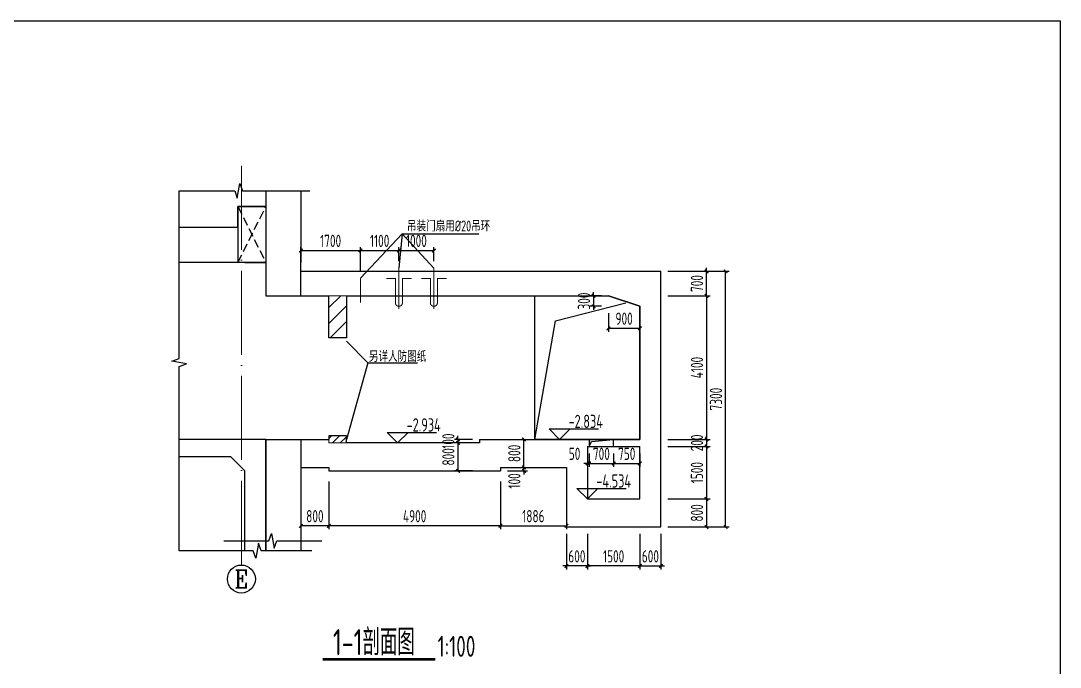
# Model space of a CAD drawing. Header units: millimetres. Extents: x -897614 to 191467, y -439928 to 101803.
# Drawn here: x -5420 to 24280, y -152314 to -133857 of the extents above; entities that cross this region are included whole.
import ezdxf
from ezdxf.enums import TextEntityAlignment as Align

# ---------------------------------------------------------------- set-up
doc = ezdxf.new("R2010")
doc.units = ezdxf.units.MM
doc.header["$LTSCALE"] = 1000
doc.linetypes.add('ACAD_ISO04W100', pattern=[30, 24, -3, 0, -3])
doc.linetypes.add('DASH', pattern=[0.35, 0.25, -0.1])
for name, color, linetype in [('0-w', 7, 'Continuous'), ('0人防', 40, 'Continuous'), ('AXIS', 3, 'Continuous'), ('DIM_ELEV', 3, 'Continuous'), ('DIM_LEAD', 3, 'Continuous'), ('DIM_SYMB', 3, 'Continuous'), ('KD', 7, 'Continuous'), ('PUB_TEXT', 7, 'Continuous')]:
    doc.layers.add(name, color=color, linetype=linetype)
for name, color, linetype, lineweight in [('AXIS_TEXT', 7, 'Continuous', 18), ('DOTE', 8, 'ACAD_ISO04W100', 9), ('PUB_HATCH', 8, 'Continuous', 18), ('WALL', 6, 'Continuous', 30)]:
    doc.layers.add(name, color=color, linetype=linetype, lineweight=lineweight)
doc.layers.add('DY', color=1, linetype='Continuous', plot=False)
doc.styles.add('_TCH_AXIS', font='COMPLEX', dxfattribs={"bigfont": 'GBCBIG'})
doc.styles.add('TSSD', font='tssdeng.shx', dxfattribs={"width": 0.7, "bigfont": 'tssdchn.shx'})
doc.dimstyles.new('TSD', dxfattribs={"dimtxt": 350, "dimasz": 100, "dimexe": 100, "dimexo": 200, "dimgap": 100, "dimtad": 1, "dimdec": 0, "dimzin": 0, "dimdsep": 46, "dimtxsty": 'TSSD', "dimblk": 'ARCHTICK', "dimcen": 0.09, "dimclrt": 7, "dimazin": 2, "dimtfac": 1, "dimtdec": 0, "dimtix": 1, "dimtmove": 2, "dimatfit": 3, "dimfxl": 0, "dimtolj": 1, "dimtzin": 0, "dimarcsym": 0})

# ---------------------------------------------------------------- blocks, each defined once
blk = doc.blocks.new('_ArchTick')
at = {"color": 0, "linetype": 'ByBlock', "const_width": 0.4}
blk.add_lwpolyline([(-0.5, -0.5), (0.5, 0.5)], dxfattribs=at)
blk = doc.blocks.new('*D679')
at = {"layer": 'Defpoints', "color": 0, "transparency": 16777216}
for p in [(12869, -141009), (14175, -141009), (12869, -141709)]:
    blk.add_point(p, dxfattribs=at)
at = {"layer": 'DIM_LEAD', "color": 0, "lineweight": -2, "transparency": 16777216}
for p, q in [((13069, -141009), (14275, -141009)), ((14175, -141009), (14175, -140909)), ((14175, -141709), (14175, -141009)), ((13069, -141709), (14275, -141709)), ((14175, -141709), (14175, -141809))]:
    blk.add_line(p, q, dxfattribs=at)
at = {"layer": 'DIM_LEAD', "color": 0, "lineweight": -2, "transparency": 16777216, "xscale": 100, "yscale": 100, "zscale": 100}
for p, rotation in [((14175, -141009), 270), ((14175, -141709), 90)]:
    blk.add_blockref('_ArchTick', p, dxfattribs=dict(at, rotation=rotation))
at = {"layer": 'DIM_LEAD', "color": 7, "transparency": 16777216, "insert": (13900, -141359), "char_height": 350, "attachment_point": 5, "rotation": 90, "style": 'TSSD'}
blk.add_mtext('\\A1;700', dxfattribs=at)
blk = doc.blocks.new('*D680')
at = {"layer": 'Defpoints', "color": 0, "transparency": 16777216}
for p in [(12869, -141709), (12869, -145809), (14175, -145809)]:
    blk.add_point(p, dxfattribs=at)
at = {"layer": 'DIM_LEAD', "color": 0, "lineweight": -2, "transparency": 16777216}
for p, q in [((13069, -141709), (14275, -141709)), ((14175, -141709), (14175, -145809)), ((13069, -145809), (14275, -145809))]:
    blk.add_line(p, q, dxfattribs=at)
at = {"layer": 'DIM_LEAD', "color": 0, "lineweight": -2, "transparency": 16777216, "xscale": 100, "yscale": 100, "zscale": 100}
for p, rotation in [((14175, -141709), 90), ((14175, -145809), 270)]:
    blk.add_blockref('_ArchTick', p, dxfattribs=dict(at, rotation=rotation))
at = {"layer": 'DIM_LEAD', "color": 7, "transparency": 16777216, "insert": (13900, -143759), "char_height": 350, "attachment_point": 5, "rotation": 90, "style": 'TSSD'}
blk.add_mtext('\\A1;4100', dxfattribs=at)
blk = doc.blocks.new('*D681')
at = {"layer": 'Defpoints', "color": 0, "transparency": 16777216}
for p in [(12869, -141009), (14719, -141009), (12869, -148309)]:
    blk.add_point(p, dxfattribs=at)
at = {"layer": 'DIM_LEAD', "color": 0, "lineweight": -2, "transparency": 16777216}
for p, q in [((13069, -141009), (14819, -141009)), ((14719, -148309), (14719, -141009)), ((13069, -148309), (14819, -148309))]:
    blk.add_line(p, q, dxfattribs=at)
at = {"layer": 'DIM_LEAD', "color": 0, "lineweight": -2, "transparency": 16777216, "xscale": 100, "yscale": 100, "zscale": 100}
for p, rotation in [((14719, -141009), 90), ((14719, -148309), 270)]:
    blk.add_blockref('_ArchTick', p, dxfattribs=dict(at, rotation=rotation))
at = {"layer": 'DIM_LEAD', "color": 7, "transparency": 16777216, "insert": (14444, -144659), "char_height": 350, "attachment_point": 5, "rotation": 90, "style": 'TSSD'}
blk.add_mtext('\\A1;7300', dxfattribs=at)
blk = doc.blocks.new('*D682')
at = {"layer": 'Defpoints', "color": 0, "transparency": 16777216}
for p in [(3383, -146809), (8283, -146809), (3383, -148277)]:
    blk.add_point(p, dxfattribs=at)
at = {"layer": 'DIM_LEAD', "color": 0, "lineweight": -2, "transparency": 16777216}
for p, q in [((3383, -147009), (3383, -148377)), ((8283, -147009), (8283, -148377)), ((8283, -148277), (3383, -148277))]:
    blk.add_line(p, q, dxfattribs=at)
at = {"layer": 'DIM_LEAD', "color": 0, "lineweight": -2, "transparency": 16777216, "xscale": 100, "yscale": 100, "zscale": 100, "rotation": 180}
blk.add_blockref('_ArchTick', (3383, -148277), dxfattribs=at)
at = {"layer": 'DIM_LEAD', "color": 0, "lineweight": -2, "transparency": 16777216, "xscale": 100, "yscale": 100, "zscale": 100}
blk.add_blockref('_ArchTick', (8283, -148277), dxfattribs=at)
at = {"layer": 'DIM_LEAD', "color": 7, "transparency": 16777216, "insert": (5833, -148002), "char_height": 350, "attachment_point": 5, "style": 'TSSD'}
blk.add_mtext('\\A1;4900', dxfattribs=at)
blk = doc.blocks.new('*D683')
at = {"layer": 'Defpoints', "color": 0, "transparency": 16777216}
for p in [(2583, -146709), (3383, -146809), (2583, -148277)]:
    blk.add_point(p, dxfattribs=at)
at = {"layer": 'DIM_LEAD', "color": 0, "lineweight": -2, "transparency": 16777216}
for p, q in [((2583, -146909), (2583, -148377)), ((3383, -147009), (3383, -148377)), ((3383, -148277), (2583, -148277))]:
    blk.add_line(p, q, dxfattribs=at)
at = {"layer": 'DIM_LEAD', "color": 0, "lineweight": -2, "transparency": 16777216, "xscale": 100, "yscale": 100, "zscale": 100, "rotation": 180}
blk.add_blockref('_ArchTick', (2583, -148277), dxfattribs=at)
at = {"layer": 'DIM_LEAD', "color": 0, "lineweight": -2, "transparency": 16777216, "xscale": 100, "yscale": 100, "zscale": 100}
blk.add_blockref('_ArchTick', (3383, -148277), dxfattribs=at)
at = {"layer": 'DIM_LEAD', "color": 7, "transparency": 16777216, "insert": (2983, -148002), "char_height": 350, "attachment_point": 5, "style": 'TSSD'}
blk.add_mtext('\\A1;800', dxfattribs=at)
blk = doc.blocks.new('*D684')
at = {"layer": 'Defpoints', "color": 0, "transparency": 16777216}
for p in [(11369, -142009), (12269, -142009), (12269, -142638)]:
    blk.add_point(p, dxfattribs=at)
at = {"layer": 'DIM_LEAD', "color": 0, "lineweight": -2, "transparency": 16777216}
for p, q in [((11369, -142209), (11369, -142738)), ((12269, -142209), (12269, -142738)), ((11369, -142638), (12269, -142638))]:
    blk.add_line(p, q, dxfattribs=at)
at = {"layer": 'DIM_LEAD', "color": 0, "lineweight": -2, "transparency": 16777216, "xscale": 100, "yscale": 100, "zscale": 100, "rotation": 180}
blk.add_blockref('_ArchTick', (11369, -142638), dxfattribs=at)
at = {"layer": 'DIM_LEAD', "color": 0, "lineweight": -2, "transparency": 16777216, "xscale": 100, "yscale": 100, "zscale": 100}
blk.add_blockref('_ArchTick', (12269, -142638), dxfattribs=at)
at = {"layer": 'DIM_LEAD', "color": 7, "transparency": 16777216, "insert": (11819, -142363), "char_height": 350, "attachment_point": 5, "style": 'TSSD'}
blk.add_mtext('\\A1;900', dxfattribs=at)
blk = doc.blocks.new('*D685')
at = {"layer": 'Defpoints', "color": 0, "transparency": 16777216}
for p in [(11369, -141709), (10947, -142009), (11369, -142009)]:
    blk.add_point(p, dxfattribs=at)
at = {"layer": 'DIM_LEAD', "color": 0, "lineweight": -2, "transparency": 16777216}
for p, q in [((10947, -141709), (10947, -141609)), ((11169, -141709), (10847, -141709)), ((10947, -141709), (10947, -142009)), ((11169, -142009), (10847, -142009)), ((10947, -142009), (10947, -142109))]:
    blk.add_line(p, q, dxfattribs=at)
at = {"layer": 'DIM_LEAD', "color": 0, "lineweight": -2, "transparency": 16777216, "xscale": 100, "yscale": 100, "zscale": 100}
for p, rotation in [((10947, -141709), 270), ((10947, -142009), 90)]:
    blk.add_blockref('_ArchTick', p, dxfattribs=dict(at, rotation=rotation))
at = {"layer": 'DIM_LEAD', "color": 7, "transparency": 16777216, "insert": (10672, -141859), "char_height": 350, "attachment_point": 5, "rotation": 90, "style": 'TSSD'}
blk.add_mtext('\\A1;300', dxfattribs=at)
blk = doc.blocks.new('*D686')
at = {"layer": 'Defpoints', "color": 0, "transparency": 16777216}
for p in [(8283, -146609), (8283, -146709), (8957, -146609)]:
    blk.add_point(p, dxfattribs=at)
at = {"layer": 'DIM_LEAD', "color": 0, "lineweight": -2, "transparency": 16777216}
for p, q in [((8483, -146609), (9057, -146609)), ((8483, -146709), (9057, -146709)), ((8957, -146609), (8957, -146509)), ((8957, -146709), (8957, -146609)), ((8957, -146709), (8957, -146809))]:
    blk.add_line(p, q, dxfattribs=at)
at = {"layer": 'DIM_LEAD', "color": 0, "lineweight": -2, "transparency": 16777216, "xscale": 100, "yscale": 100, "zscale": 100}
for p, rotation in [((8957, -146609), 270), ((8957, -146709), 90)]:
    blk.add_blockref('_ArchTick', p, dxfattribs=dict(at, rotation=rotation))
at = {"layer": 'DIM_LEAD', "color": 7, "transparency": 16777216, "insert": (8682, -146995), "char_height": 350, "attachment_point": 5, "rotation": 90, "style": 'TSSD'}
blk.add_mtext('\\A1;100', dxfattribs=at)
blk = doc.blocks.new('*D687')
at = {"layer": 'Defpoints', "color": 0, "transparency": 16777216}
for p in [(8283, -145809), (8957, -145809), (8283, -146609)]:
    blk.add_point(p, dxfattribs=at)
at = {"layer": 'DIM_LEAD', "color": 0, "lineweight": -2, "transparency": 16777216}
for p, q in [((8483, -145809), (9057, -145809)), ((8957, -146609), (8957, -145809)), ((8483, -146609), (9057, -146609))]:
    blk.add_line(p, q, dxfattribs=at)
at = {"layer": 'DIM_LEAD', "color": 0, "lineweight": -2, "transparency": 16777216, "xscale": 100, "yscale": 100, "zscale": 100}
for p, rotation in [((8957, -145809), 90), ((8957, -146609), 270)]:
    blk.add_blockref('_ArchTick', p, dxfattribs=dict(at, rotation=rotation))
at = {"layer": 'DIM_LEAD', "color": 7, "transparency": 16777216, "insert": (8682, -146209), "char_height": 350, "attachment_point": 5, "rotation": 90, "style": 'TSSD'}
blk.add_mtext('\\A1;800', dxfattribs=at)
blk = doc.blocks.new('*D688')
at = {"layer": 'Defpoints', "color": 0, "transparency": 16777216}
for p in [(7683, -145809), (7072, -145909), (7683, -145909)]:
    blk.add_point(p, dxfattribs=at)
at = {"layer": 'DIM_LEAD', "color": 0, "lineweight": -2, "transparency": 16777216}
for p, q in [((7483, -145809), (6972, -145809)), ((7072, -145809), (7072, -145709)), ((7072, -145809), (7072, -145909)), ((7483, -145909), (6972, -145909)), ((7072, -145909), (7072, -146009))]:
    blk.add_line(p, q, dxfattribs=at)
at = {"layer": 'DIM_LEAD', "color": 0, "lineweight": -2, "transparency": 16777216, "xscale": 100, "yscale": 100, "zscale": 100}
for p, rotation in [((7072, -145809), 270), ((7072, -145909), 90)]:
    blk.add_blockref('_ArchTick', p, dxfattribs=dict(at, rotation=rotation))
at = {"layer": 'DIM_LEAD', "color": 7, "transparency": 16777216, "insert": (6797, -145859), "char_height": 350, "attachment_point": 5, "rotation": 90, "style": 'TSSD'}
blk.add_mtext('\\A1;100', dxfattribs=at)
blk = doc.blocks.new('*D689')
at = {"layer": 'Defpoints', "color": 0, "transparency": 16777216}
for p in [(7683, -145909), (7072, -146709), (7683, -146709)]:
    blk.add_point(p, dxfattribs=at)
at = {"layer": 'DIM_LEAD', "color": 0, "lineweight": -2, "transparency": 16777216}
for p, q in [((7483, -145909), (6972, -145909)), ((7072, -145909), (7072, -146709)), ((7483, -146709), (6972, -146709))]:
    blk.add_line(p, q, dxfattribs=at)
at = {"layer": 'DIM_LEAD', "color": 0, "lineweight": -2, "transparency": 16777216, "xscale": 100, "yscale": 100, "zscale": 100}
for p, rotation in [((7072, -145909), 90), ((7072, -146709), 270)]:
    blk.add_blockref('_ArchTick', p, dxfattribs=dict(at, rotation=rotation))
at = {"layer": 'DIM_LEAD', "color": 7, "transparency": 16777216, "insert": (6797, -146309), "char_height": 350, "attachment_point": 5, "rotation": 90, "style": 'TSSD'}
blk.add_mtext('\\A1;800', dxfattribs=at)
blk = doc.blocks.new('*D690')
at = {"layer": 'Defpoints', "color": 0, "transparency": 16777216}
for p in [(4283, -140416), (2583, -141209), (4283, -141209)]:
    blk.add_point(p, dxfattribs=at)
at = {"layer": 'DIM_LEAD', "color": 0, "lineweight": -2, "transparency": 16777216}
for p, q in [((2583, -141009), (2583, -140316)), ((2583, -140416), (4283, -140416)), ((4283, -141009), (4283, -140316))]:
    blk.add_line(p, q, dxfattribs=at)
at = {"layer": 'DIM_LEAD', "color": 0, "lineweight": -2, "transparency": 16777216, "xscale": 100, "yscale": 100, "zscale": 100, "rotation": 180}
blk.add_blockref('_ArchTick', (2583, -140416), dxfattribs=at)
at = {"layer": 'DIM_LEAD', "color": 0, "lineweight": -2, "transparency": 16777216, "xscale": 100, "yscale": 100, "zscale": 100}
blk.add_blockref('_ArchTick', (4283, -140416), dxfattribs=at)
at = {"layer": 'DIM_LEAD', "color": 7, "transparency": 16777216, "insert": (3433, -140141), "char_height": 350, "attachment_point": 5, "style": 'TSSD'}
blk.add_mtext('\\A1;1700', dxfattribs=at)
blk = doc.blocks.new('*D691')
at = {"layer": 'Defpoints', "color": 0, "transparency": 16777216}
for p in [(5383, -140416), (5383, -140919, 0), (4283, -141209)]:
    blk.add_point(p, dxfattribs=at)
at = {"layer": 'DIM_LEAD', "color": 0, "lineweight": -2, "transparency": 16777216}
for p, q in [((4283, -141009), (4283, -140316)), ((4283, -140416), (5383, -140416)), ((5383, -140719), (5383, -140316))]:
    blk.add_line(p, q, dxfattribs=at)
at = {"layer": 'DIM_LEAD', "color": 0, "lineweight": -2, "transparency": 16777216, "xscale": 100, "yscale": 100, "zscale": 100, "rotation": 180}
blk.add_blockref('_ArchTick', (4283, -140416), dxfattribs=at)
at = {"layer": 'DIM_LEAD', "color": 0, "lineweight": -2, "transparency": 16777216, "xscale": 100, "yscale": 100, "zscale": 100}
blk.add_blockref('_ArchTick', (5383, -140416), dxfattribs=at)
at = {"layer": 'DIM_LEAD', "color": 7, "transparency": 16777216, "insert": (4833, -140141), "char_height": 350, "attachment_point": 5, "style": 'TSSD'}
blk.add_mtext('\\A1;1100', dxfattribs=at)
blk = doc.blocks.new('*D692')
at = {"layer": 'Defpoints', "color": 0, "transparency": 16777216}
for p in [(6383, -140416), (5383, -140919, 0), (6383, -140919)]:
    blk.add_point(p, dxfattribs=at)
at = {"layer": 'DIM_LEAD', "color": 0, "lineweight": -2, "transparency": 16777216}
for p, q in [((5383, -140719), (5383, -140316)), ((5383, -140416), (6383, -140416)), ((6383, -140719), (6383, -140316))]:
    blk.add_line(p, q, dxfattribs=at)
at = {"layer": 'DIM_LEAD', "color": 0, "lineweight": -2, "transparency": 16777216, "xscale": 100, "yscale": 100, "zscale": 100, "rotation": 180}
blk.add_blockref('_ArchTick', (5383, -140416), dxfattribs=at)
at = {"layer": 'DIM_LEAD', "color": 0, "lineweight": -2, "transparency": 16777216, "xscale": 100, "yscale": 100, "zscale": 100}
blk.add_blockref('_ArchTick', (6383, -140416), dxfattribs=at)
at = {"layer": 'DIM_LEAD', "color": 7, "transparency": 16777216, "insert": (5883, -140141), "char_height": 350, "attachment_point": 5, "style": 'TSSD'}
blk.add_mtext('\\A1;1000', dxfattribs=at)
blk = doc.blocks.new('*D952')
at = {"layer": 'Defpoints', "color": 0, "transparency": 16777216}
for p in [(12269, -148309), (12869, -148309), (12869, -149424)]:
    blk.add_point(p, dxfattribs=at)
at = {"layer": 'DIM_LEAD', "color": 0, "lineweight": -2, "transparency": 16777216}
for p, q in [((12269, -148509), (12269, -149524)), ((12869, -148509), (12869, -149524)), ((12269, -149424), (12169, -149424)), ((12269, -149424), (12869, -149424)), ((12869, -149424), (12969, -149424))]:
    blk.add_line(p, q, dxfattribs=at)
at = {"layer": 'DIM_LEAD', "color": 0, "lineweight": -2, "transparency": 16777216, "xscale": 100, "yscale": 100, "zscale": 100}
blk.add_blockref('_ArchTick', (12269, -149424), dxfattribs=at)
at = {"layer": 'DIM_LEAD', "color": 0, "lineweight": -2, "transparency": 16777216, "xscale": 100, "yscale": 100, "zscale": 100, "rotation": 180}
blk.add_blockref('_ArchTick', (12869, -149424), dxfattribs=at)
at = {"layer": 'DIM_LEAD', "color": 7, "transparency": 16777216, "insert": (12569, -149149), "char_height": 350, "attachment_point": 5, "style": 'TSSD'}
blk.add_mtext('\\A1;600', dxfattribs=at)
blk = doc.blocks.new('*D953')
at = {"layer": 'Defpoints', "color": 0, "transparency": 16777216}
for p in [(12869, -145809), (12869, -146009), (14175, -146009)]:
    blk.add_point(p, dxfattribs=at)
at = {"layer": 'DIM_LEAD', "color": 0, "lineweight": -2, "transparency": 16777216}
for p, q in [((13069, -145809), (14275, -145809)), ((14175, -145809), (14175, -145709)), ((14175, -145809), (14175, -146009)), ((13069, -146009), (14275, -146009)), ((14175, -146009), (14175, -146109))]:
    blk.add_line(p, q, dxfattribs=at)
at = {"layer": 'DIM_LEAD', "color": 0, "lineweight": -2, "transparency": 16777216, "xscale": 100, "yscale": 100, "zscale": 100}
for p, rotation in [((14175, -145809), 270), ((14175, -146009), 90)]:
    blk.add_blockref('_ArchTick', p, dxfattribs=dict(at, rotation=rotation))
at = {"layer": 'DIM_LEAD', "color": 7, "transparency": 16777216, "insert": (13900, -145909), "char_height": 350, "attachment_point": 5, "rotation": 90, "style": 'TSSD'}
blk.add_mtext('\\A1;200', dxfattribs=at)
blk = doc.blocks.new('*D954')
at = {"layer": 'Defpoints', "color": 0, "transparency": 16777216}
for p in [(12869, -146009), (12869, -147509), (14175, -147509)]:
    blk.add_point(p, dxfattribs=at)
at = {"layer": 'DIM_LEAD', "color": 0, "lineweight": -2, "transparency": 16777216}
for p, q in [((13069, -146009), (14275, -146009)), ((14175, -146009), (14175, -147509)), ((13069, -147509), (14275, -147509))]:
    blk.add_line(p, q, dxfattribs=at)
at = {"layer": 'DIM_LEAD', "color": 0, "lineweight": -2, "transparency": 16777216, "xscale": 100, "yscale": 100, "zscale": 100}
for p, rotation in [((14175, -146009), 90), ((14175, -147509), 270)]:
    blk.add_blockref('_ArchTick', p, dxfattribs=dict(at, rotation=rotation))
at = {"layer": 'DIM_LEAD', "color": 7, "transparency": 16777216, "insert": (13900, -146759), "char_height": 350, "attachment_point": 5, "rotation": 90, "style": 'TSSD'}
blk.add_mtext('\\A1;1500', dxfattribs=at)
blk = doc.blocks.new('*D955')
at = {"layer": 'Defpoints', "color": 0, "transparency": 16777216}
for p in [(12869, -147509), (12869, -148309), (14175, -148309)]:
    blk.add_point(p, dxfattribs=at)
at = {"layer": 'DIM_LEAD', "color": 0, "lineweight": -2, "transparency": 16777216}
for p, q in [((13069, -147509), (14275, -147509)), ((14175, -147509), (14175, -148309)), ((13069, -148309), (14275, -148309))]:
    blk.add_line(p, q, dxfattribs=at)
at = {"layer": 'DIM_LEAD', "color": 0, "lineweight": -2, "transparency": 16777216, "xscale": 100, "yscale": 100, "zscale": 100}
for p, rotation in [((14175, -147509), 90), ((14175, -148309), 270)]:
    blk.add_blockref('_ArchTick', p, dxfattribs=dict(at, rotation=rotation))
at = {"layer": 'DIM_LEAD', "color": 7, "transparency": 16777216, "insert": (13900, -147909), "char_height": 350, "attachment_point": 5, "rotation": 90, "style": 'TSSD'}
blk.add_mtext('\\A1;800', dxfattribs=at)
blk = doc.blocks.new('*D956')
at = {"layer": 'Defpoints', "color": 0, "transparency": 16777216}
for p in [(10169, -146609), (8283, -146809), (10169, -148277)]:
    blk.add_point(p, dxfattribs=at)
at = {"layer": 'DIM_LEAD', "color": 0, "lineweight": -2, "transparency": 16777216}
for p, q in [((8283, -147009), (8283, -148377)), ((10169, -146809), (10169, -148377)), ((8283, -148277), (10169, -148277))]:
    blk.add_line(p, q, dxfattribs=at)
at = {"layer": 'DIM_LEAD', "color": 0, "lineweight": -2, "transparency": 16777216, "xscale": 100, "yscale": 100, "zscale": 100, "rotation": 180}
blk.add_blockref('_ArchTick', (8283, -148277), dxfattribs=at)
at = {"layer": 'DIM_LEAD', "color": 0, "lineweight": -2, "transparency": 16777216, "xscale": 100, "yscale": 100, "zscale": 100}
blk.add_blockref('_ArchTick', (10169, -148277), dxfattribs=at)
at = {"layer": 'DIM_LEAD', "color": 7, "transparency": 16777216, "insert": (9226, -148002), "char_height": 350, "attachment_point": 5, "style": 'TSSD'}
blk.add_mtext('\\A1;1886', dxfattribs=at)
blk = doc.blocks.new('*D961')
at = {"layer": 'Defpoints', "color": 0, "transparency": 16777216}
for p in [(10769, -146009), (10819, -146009), (10819, -146496)]:
    blk.add_point(p, dxfattribs=at)
at = {"layer": 'DIM_LEAD', "color": 0, "lineweight": -2, "transparency": 16777216}
for p, q in [((10769, -146209), (10769, -146596)), ((10819, -146209), (10819, -146596)), ((10769, -146496), (10669, -146496)), ((10769, -146496), (10819, -146496)), ((10819, -146496), (10919, -146496))]:
    blk.add_line(p, q, dxfattribs=at)
at = {"layer": 'DIM_LEAD', "color": 0, "lineweight": -2, "transparency": 16777216, "xscale": 100, "yscale": 100, "zscale": 100}
blk.add_blockref('_ArchTick', (10769, -146496), dxfattribs=at)
at = {"layer": 'DIM_LEAD', "color": 0, "lineweight": -2, "transparency": 16777216, "xscale": 100, "yscale": 100, "zscale": 100, "rotation": 180}
blk.add_blockref('_ArchTick', (10819, -146496), dxfattribs=at)
at = {"layer": 'DIM_LEAD', "color": 7, "transparency": 16777216, "insert": (10404, -146221), "char_height": 350, "attachment_point": 5, "style": 'TSSD'}
blk.add_mtext('\\A1;50', dxfattribs=at)
blk = doc.blocks.new('*D962')
at = {"layer": 'Defpoints', "color": 0, "transparency": 16777216}
for p in [(10819, -146009), (11519, -146009), (11519, -146496)]:
    blk.add_point(p, dxfattribs=at)
at = {"layer": 'DIM_LEAD', "color": 0, "lineweight": -2, "transparency": 16777216}
for p, q in [((10819, -146209), (10819, -146596)), ((11519, -146209), (11519, -146596)), ((10819, -146496), (10719, -146496)), ((10819, -146496), (11519, -146496)), ((11519, -146496), (11619, -146496))]:
    blk.add_line(p, q, dxfattribs=at)
at = {"layer": 'DIM_LEAD', "color": 0, "lineweight": -2, "transparency": 16777216, "xscale": 100, "yscale": 100, "zscale": 100}
blk.add_blockref('_ArchTick', (10819, -146496), dxfattribs=at)
at = {"layer": 'DIM_LEAD', "color": 0, "lineweight": -2, "transparency": 16777216, "xscale": 100, "yscale": 100, "zscale": 100, "rotation": 180}
blk.add_blockref('_ArchTick', (11519, -146496), dxfattribs=at)
at = {"layer": 'DIM_LEAD', "color": 7, "transparency": 16777216, "insert": (11169, -146221), "char_height": 350, "attachment_point": 5, "style": 'TSSD'}
blk.add_mtext('\\A1;700', dxfattribs=at)
blk = doc.blocks.new('*D963')
at = {"layer": 'Defpoints', "color": 0, "transparency": 16777216}
for p in [(11519, -146009), (12269, -146009), (12269, -146496)]:
    blk.add_point(p, dxfattribs=at)
at = {"layer": 'DIM_LEAD', "color": 0, "lineweight": -2, "transparency": 16777216}
for p, q in [((11519, -146209), (11519, -146596)), ((12269, -146209), (12269, -146596)), ((11519, -146496), (12269, -146496))]:
    blk.add_line(p, q, dxfattribs=at)
at = {"layer": 'DIM_LEAD', "color": 0, "lineweight": -2, "transparency": 16777216, "xscale": 100, "yscale": 100, "zscale": 100, "rotation": 180}
blk.add_blockref('_ArchTick', (11519, -146496), dxfattribs=at)
at = {"layer": 'DIM_LEAD', "color": 0, "lineweight": -2, "transparency": 16777216, "xscale": 100, "yscale": 100, "zscale": 100}
blk.add_blockref('_ArchTick', (12269, -146496), dxfattribs=at)
at = {"layer": 'DIM_LEAD', "color": 7, "transparency": 16777216, "insert": (11894, -146221), "char_height": 350, "attachment_point": 5, "style": 'TSSD'}
blk.add_mtext('\\A1;750', dxfattribs=at)
blk = doc.blocks.new('*D965')
at = {"layer": 'Defpoints', "color": 0, "transparency": 16777216}
for p in [(10769, -148309), (12269, -148309), (10769, -149424)]:
    blk.add_point(p, dxfattribs=at)
at = {"layer": 'DIM_LEAD', "color": 0, "lineweight": -2, "transparency": 16777216}
for p, q in [((10769, -148509), (10769, -149524)), ((12269, -148509), (12269, -149524)), ((12269, -149424), (10769, -149424))]:
    blk.add_line(p, q, dxfattribs=at)
at = {"layer": 'DIM_LEAD', "color": 0, "lineweight": -2, "transparency": 16777216, "xscale": 100, "yscale": 100, "zscale": 100, "rotation": 180}
blk.add_blockref('_ArchTick', (10769, -149424), dxfattribs=at)
at = {"layer": 'DIM_LEAD', "color": 0, "lineweight": -2, "transparency": 16777216, "xscale": 100, "yscale": 100, "zscale": 100}
blk.add_blockref('_ArchTick', (12269, -149424), dxfattribs=at)
at = {"layer": 'DIM_LEAD', "color": 7, "transparency": 16777216, "insert": (11519, -149149), "char_height": 350, "attachment_point": 5, "style": 'TSSD'}
blk.add_mtext('\\A1;1500', dxfattribs=at)
blk = doc.blocks.new('*D966')
at = {"layer": 'Defpoints', "color": 0, "transparency": 16777216}
for p in [(10169, -148309), (10769, -148309), (10169, -149424)]:
    blk.add_point(p, dxfattribs=at)
at = {"layer": 'DIM_LEAD', "color": 0, "lineweight": -2, "transparency": 16777216}
for p, q in [((10169, -148509), (10169, -149524)), ((10769, -148509), (10769, -149524)), ((10169, -149424), (10069, -149424)), ((10769, -149424), (10169, -149424)), ((10769, -149424), (10869, -149424))]:
    blk.add_line(p, q, dxfattribs=at)
at = {"layer": 'DIM_LEAD', "color": 0, "lineweight": -2, "transparency": 16777216, "xscale": 100, "yscale": 100, "zscale": 100}
blk.add_blockref('_ArchTick', (10169, -149424), dxfattribs=at)
at = {"layer": 'DIM_LEAD', "color": 0, "lineweight": -2, "transparency": 16777216, "xscale": 100, "yscale": 100, "zscale": 100, "rotation": 180}
blk.add_blockref('_ArchTick', (10769, -149424), dxfattribs=at)
at = {"layer": 'DIM_LEAD', "color": 7, "transparency": 16777216, "insert": (10469, -149149), "char_height": 350, "attachment_point": 5, "style": 'TSSD'}
blk.add_mtext('\\A1;600', dxfattribs=at)
blk = doc.blocks.new('A$C44B82933')
at = {"color": 5}
for p, q in [((2692, 10482), (2692, 8438)), ((3692, 10482), (3692, 8438)), ((1892, 10038), (1892, 9438)), ((2692, 10038), (1892, 10038)), ((1892, 9438), (1892, 10038)), ((1892, 10038), (2692, 10038)), ((2692, 10038), (2692, 8438)), ((1892, 9438), (210, 9438)), ((1892, 9438), (1892, 8438)), ((2692, 8438), (210, 8438)), ((2092, 8438), (2692, 8438)), ((2692, 3388), (210, 3388)), ((2692, 210), (2692, 3388)), ((2692, 3388), (2692, 210)), ((1692, 2888), (210, 2888)), ((1692, 2888), (2092, 2488)), ((3692, 2688), (3692, 210)), ((2092, 210), (2092, 2488))]:
    blk.add_line(p, q, dxfattribs=at)
at = {"color": 5, "linetype": 'DASH'}
for p, q in [((1892, 10038), (2692, 8438)), ((1892, 8438), (2692, 10038))]:
    blk.add_line(p, q, dxfattribs=at)
at = {"color": 5}
for points in [[(4002, 210), (2558, 210), (2481, 420), (2407, 0), (2333, 210), (210, 210), (210, 5468), (420, 5542), (0, 5617), (210, 5693), (210, 10482), (1800, 10482), (1875, 10272), (1949, 10692), (2025, 10482), (3943, 10482)], [(2692, 8438), (2692, 7488), (3692, 7488), (3692, 8438)], [(2692, 3388), (3692, 3388), (3692, 2588)]]:
    blk.add_lwpolyline(points, dxfattribs=at)

msp = doc.modelspace()

# ---------------------------------------------------------------- hatches: boundary and pattern name
at = {"layer": 'PUB_HATCH'}
h = msp.add_hatch(dxfattribs=at)
h.set_pattern_fill('ANSI31', color=256, scale=100)
h.set_pattern_definition([(45, (-145095.75, 63296.24), (-224.5064, 224.5064), [])])
h.paths.add_polyline_path([(3382.9307, -141709.27758), (3882.9393, -141709.27758), (3882.9393, -142909.27758), (3382.9307, -142909.27758)])
h = msp.add_hatch(dxfattribs=at)
h.set_pattern_fill('ANSI31', color=256, scale=50)
h.set_pattern_definition([(45, (-225318.3, 3583.5), (-112.2532, 112.2532), [])])
h.paths.add_polyline_path([(3382.9393, -145709.27758), (3882.9393, -145709.27758), (3882.9393, -145909.27758), (3382.9393, -145909.27758)])

# ---------------------------------------------------------------- linework, layer by layer
at = {"layer": '0人防', "ltscale": 2}
for q in [(4283.34476, -141209.27758), (5383.4186, -140919.43562, 0), (7663.76723, -139942.92922, 0), (6383.4186, -140919.43562)]:
    msp.add_line((5476.48958, -139942.92922, 0), q, dxfattribs=at)
at = {"layer": '0人防'}
for p, q in [((3882.9393, -143009.27758), (4497.70448, -143624.04275)), ((4497.70448, -143624.04275), (3882.9393, -145809.27758)), ((4497.70448, -143624.04275), (5919.70198, -143624.04275))]:
    msp.add_line(p, q, dxfattribs=at)
at = {"layer": '0人防', "linetype": 'DASH', "ltscale": 0.6, "const_width": 30, "elevation": 0}
msp.add_lwpolyline([(4283.34476, -141904.61758), (4283.34476, -141209.27758)], dxfattribs=at)
for points in [[(5022.69191, -141213.43758), (5283.4186, -141213.43758), (5283.4186, -141898.77758, 1.1), (5483.4186, -141898.77758), (5483.4186, -141213.43758), (5744.14529, -141213.43758)], [(6022.69191, -141213.43758), (6283.4186, -141213.43758), (6283.4186, -141898.77758, 1.1000000046), (6483.4186, -141898.77758), (6483.4186, -141213.43758), (6744.14529, -141213.43758)]]:
    msp.add_lwpolyline(points, format="xyb", dxfattribs=at)
at = {"layer": 'AXIS'}
msp.add_circle((882.93922, -149796.40395), 400, dxfattribs=at)
at = {"layer": 'DIM_ELEV'}
for p, q in [((9976.12842, -145809.27758), (9676.12842, -145509.27758)), ((9676.12842, -145509.27758), (11084.92084, -145509.27758)), ((9976.12842, -145809.27758), (10276.12842, -145509.27758)), ((5348.15664, -145909.27758), (5048.15664, -145609.27758)), ((5048.15664, -145609.27758), (6456.94906, -145609.27758)), ((5348.15664, -145909.27758), (5648.15664, -145609.27758)), ((10769.31705, -147509.27758), (10469.31705, -147209.27758)), ((10469.31705, -147209.27758), (11878.10947, -147209.27758)), ((10769.31705, -147509.27758), (11069.31705, -147209.27758))]:
    msp.add_line(p, q, dxfattribs=at)
at = {"layer": 'DIM_SYMB'}
msp.add_lwpolyline([(382.9393, -148708.12181), (1670.4393, -148708.12181), (1746.87305, -148498.12181), (1820.93038, -148918.12181), (1895.4393, -148708.12181), (3182.9393, -148708.12181)], dxfattribs=at)
at = {"layer": 'DIM_SYMB', "const_width": 80}
msp.add_lwpolyline([(3203.76568, -152087.26825), (6429.42527, -152087.26841)], dxfattribs=at)
at = {"layer": 'DOTE', "ltscale": 0.1}
msp.add_line((882.93922, -149396.40395), (882.93922, -137724.57778), dxfattribs=at)
at = {"layer": 'DOTE', "ltscale": 0.15}
for p, q in [((5383.4186, -140919.43562, 0), (5383.4186, -142080.74453, 0)), ((6383.4186, -140919.43562, 0), (6383.4186, -142080.74453, 0))]:
    msp.add_line(p, q, dxfattribs=at)
at = {"layer": 'DY'}
msp.add_lwpolyline([(-35120.27632, -133857.1163), (24279.72368, -133857.1163), (24279.72368, -175857.1163), (-35120.27632, -175857.1163)], close=True, dxfattribs=at)
at = {"layer": 'KD'}
for points in [[(9269.31754, -141709.27758), (11369.31754, -141709.27758), (12269.31754, -142009.27758), (12269.31754, -145809.27758), (9269.31754, -145809.27758)], [(10819.31705, -146009.27758), (11519.31705, -146009.27758), (11519.31705, -145809.27758), (10819.31705, -145809.27758)]]:
    msp.add_lwpolyline(points, close=True, dxfattribs=at)
for points in [[(9269.31754, -145809.27758), (9862.15275, -142427.57059), (11869.31754, -141909.27758)], [(10819.31705, -146009.27758), (10887.53816, -145870.18981), (11519.31705, -145809.27758)]]:
    msp.add_lwpolyline(points, dxfattribs=at)
at = {"layer": 'PUB_HATCH'}
for points in [[(3382.9307, -141709.27758), (3882.9393, -141709.27758), (3882.9393, -142909.27758), (3382.9307, -142909.27758)], [(3382.9393, -145709.27758), (3882.9393, -145709.27758), (3882.9393, -145909.27758), (3382.9393, -145909.27758)]]:
    msp.add_lwpolyline(points, close=True, dxfattribs=at)
at = {"layer": 'WALL', "ltscale": 0.1}
for p, q in [((2582.9393, -141009.27758), (12869.31754, -141009.27758)), ((2582.93922, -141709.27758), (3382.9307, -141709.27758)), ((3382.94258, -142909.27758), (3382.9307, -141709.27758)), ((3882.9393, -141709.27758), (11369.31754, -141709.27758)), ((3882.9393, -141709.27758), (3882.9393, -142909.27758)), ((12269.31754, -142009.27758), (11369.31754, -141709.27758)), ((3882.9393, -142909.27758), (3382.93715, -142909.27758)), ((2582.93922, -145809.27758), (3382.9393, -145809.27758)), ((3882.9393, -145709.27758), (3382.9393, -145709.27758)), ((3382.9393, -145709.27758), (3382.9393, -145809.27758)), ((3882.9393, -145909.27758), (3882.9393, -145709.27758)), ((7682.9393, -145809.27758), (7682.9393, -145909.27758)), ((7682.9393, -145809.27758), (12269.31754, -145809.27758)), ((7682.9393, -145909.27758), (3882.9393, -145909.27758)), ((2582.9393, -146609.27758), (3382.9393, -146609.27758)), ((3382.9393, -146709.27758), (8282.9393, -146709.27758)), ((8282.9393, -146609.27758), (8282.9393, -146709.27758))]:
    msp.add_line(p, q, dxfattribs=at)
at = {"layer": 'WALL'}
msp.add_line((10769.31705, -146009.27758), (12269.31754, -146009.27758), dxfattribs=at)
for points in [[(8282.9393, -146609.27758), (10169.31705, -146609.27758), (10169.31705, -148309.27758), (12869.31754, -148309.27758), (12869.31754, -141009.27758)], [(12269.31754, -145809.27758), (12269.31754, -142009.27758)], [(10769.31705, -146009.27758), (10769.31705, -147509.27758), (12269.31754, -147509.27758), (12269.31754, -146009.27758)]]:
    msp.add_lwpolyline(points, dxfattribs=at)
at = {"layer": 'WALL', "ltscale": 0.1, "elevation": 0}
msp.add_lwpolyline([(3382.9393, -146609.27758), (3382.9393, -146709.27758)], dxfattribs=at)

# ---------------------------------------------------------------- block references
at = {"layer": '0-w'}
msp.add_blockref('A$C44B82933', (-1108.71944, -149197.02582), dxfattribs=at)

# ---------------------------------------------------------------- texts
at = {"layer": '0人防', "ltscale": 2, "style": 'TSSD', "width": 0.7}
for s, p in [('吊装门扇用%%C20吊环', (5614.41375, -139872.45724, 0)), ('另详人防图纸', (4526.92825, -143596.28113, 0))]:
    msp.add_text(s, height=312.5, dxfattribs=at).set_placement(p)
at = {"layer": 'AXIS_TEXT', "style": '_TCH_AXIS'}
msp.add_text('E', height=509.0763, dxfattribs=at).set_placement((689.00539, -150050.9421), (1076.87305, -150050.9421), align=Align.FIT)
at = {"layer": 'DIM_ELEV', "style": 'TSSD', "width": 0.7}
for s, p in [('-2.934', (5603.68203, -145585.18253)), ('-2.834', (10231.65381, -145485.18253)), ('-4.534', (11024.84244, -147185.18253))]:
    msp.add_text(s, height=380, dxfattribs=at).set_placement(p)
at = {"layer": 'PUB_TEXT', "style": 'TSSD', "width": 0.7}
for s, height, p in [('1-1剖面图', 750, (3499.84715, -151974.11619)), ('1:100', 600, (6489.48384, -152017.58622))]:
    msp.add_text(s, height=height, rotation=359.999999146, dxfattribs=at).set_placement(p)

# ---------------------------------------------------------------- dimensions: what is measured, and where the dimension line sits
at = {"layer": 'DIM_LEAD'}
for base, p1, p2, picture, middle in [((4283.34476, -140415.94262), (2582.9393, -141209.27758), (4283.34476, -141209.27758), '*D690', (3433.14203, -140140.94262)), ((5383.4186, -140415.94262), (4283.34476, -141209.27758), (5383.4186, -140919.43562, 0), '*D691', (4833.38168, -140140.94262)), ((6383.4186, -140415.94262), (5383.4186, -140919.43562, 0), (6383.4186, -140919.43562), '*D692', (5883.4186, -140140.94262)), ((12269.31754, -142637.92585), (11369.31754, -142009.27758), (12269.31754, -142009.27758), '*D684', (11819.31754, -142362.92585)), ((11519.31705, -146495.83397), (10819.31705, -146009.27758), (11519.31705, -146009.27758), '*D962', (11169.31705, -146220.83397)), ((12269.31754, -146495.83397), (11519.31705, -146009.27758), (12269.31754, -146009.27758), '*D963', (11894.31729, -146220.83397)), ((2582.9393, -148277.42578), (3382.9393, -146809.27758), (2582.9393, -146709.27758), '*D683', (2982.9393, -148002.42578)), ((10169.31705, -148277.42578), (8282.9393, -146809.27758), (10169.31705, -146609.27758), '*D956', (9226.12818, -148002.42578)), ((3382.9393, -148277.42578), (8282.9393, -146809.27758), (3382.9393, -146809.27758), '*D682', (5832.9393, -148002.42578)), ((10169.31705, -149423.5722), (10769.31705, -148309.27758), (10169.31705, -148309.27758), '*D966', (10469.31705, -149148.5722)), ((10769.31705, -149423.5722), (12269.31754, -148309.27758), (10769.31705, -148309.27758), '*D965', (11519.31729, -149148.5722)), ((12869.31754, -149423.5722), (12269.31754, -148309.27758), (12869.31754, -148309.27758), '*D952', (12569.31754, -149148.5722))]:
    dim = msp.add_linear_dim(base=base, p1=p1, p2=p2, dimstyle='TSD', override={"dimtfillclr": 256}, dxfattribs=at)
    dim.commit()
    dim.dimension.update_dxf_attribs({"geometry": picture, "text_midpoint": middle})
for base, p1, p2, picture, middle in [((14175.29403, -141009.27758), (12869.31754, -141709.27758), (12869.31754, -141009.27758), '*D679', (13900.29403, -141359.27758)), ((14719.39217, -141009.27758), (12869.31754, -148309.27758), (12869.31754, -141009.27758), '*D681', (14444.39217, -144659.27758)), ((10947.22953, -142009.27758), (11369.31754, -141709.27758), (11369.31754, -142009.27758), '*D685', (10672.22953, -141859.27758)), ((14175.29403, -145809.27758), (12869.31754, -141709.27758), (12869.31754, -145809.27758), '*D680', (13900.29403, -143759.27758)), ((7071.68033, -145909.27758), (7682.9393, -145809.27758), (7682.9393, -145909.27758), '*D688', (6796.68033, -145859.27758)), ((14175.29403, -146009.27758), (12869.31754, -145809.27758), (12869.31754, -146009.27758), '*D953', (13900.29403, -145909.27758)), ((8956.55891, -145809.27758), (8282.9393, -146609.27758), (8282.9393, -145809.27758), '*D687', (8681.55891, -146209.27758)), ((7071.68033, -146709.27758), (7682.9393, -145909.27758), (7682.9393, -146709.27758), '*D689', (6796.68033, -146309.27758)), ((14175.29403, -147509.27758), (12869.31754, -146009.27758), (12869.31754, -147509.27758), '*D954', (13900.29403, -146759.27758)), ((14175.29403, -148309.27758), (12869.31754, -147509.27758), (12869.31754, -148309.27758), '*D955', (13900.29403, -147909.27758))]:
    dim = msp.add_linear_dim(base=base, p1=p1, p2=p2, angle=90, dimstyle='TSD', override={"dimtfillclr": 256}, dxfattribs=at)
    dim.commit()
    dim.dimension.update_dxf_attribs({"geometry": picture, "text_midpoint": middle})
dim = msp.add_linear_dim(base=(10819.31705, -146495.83397), p1=(10769.31705, -146009.27758), p2=(10819.31705, -146009.27758), dimstyle='TSD', override={"dimtfillclr": 256}, dxfattribs=at)
dim.commit()
dim.dimension.update_dxf_attribs({"geometry": '*D961', "text_midpoint": (10404.021, -146220.83397), "dimtype": 160})
dim = msp.add_linear_dim(base=(8956.55891, -146609.27758), p1=(8282.9393, -146709.27758), p2=(8282.9393, -146609.27758), angle=90, dimstyle='TSD', override={"dimtfillclr": 256}, dxfattribs=at)
dim.commit()
dim.dimension.update_dxf_attribs({"geometry": '*D686', "text_midpoint": (8681.55891, -146994.8545), "dimtype": 160})

doc.saveas('drawing.dxf')
